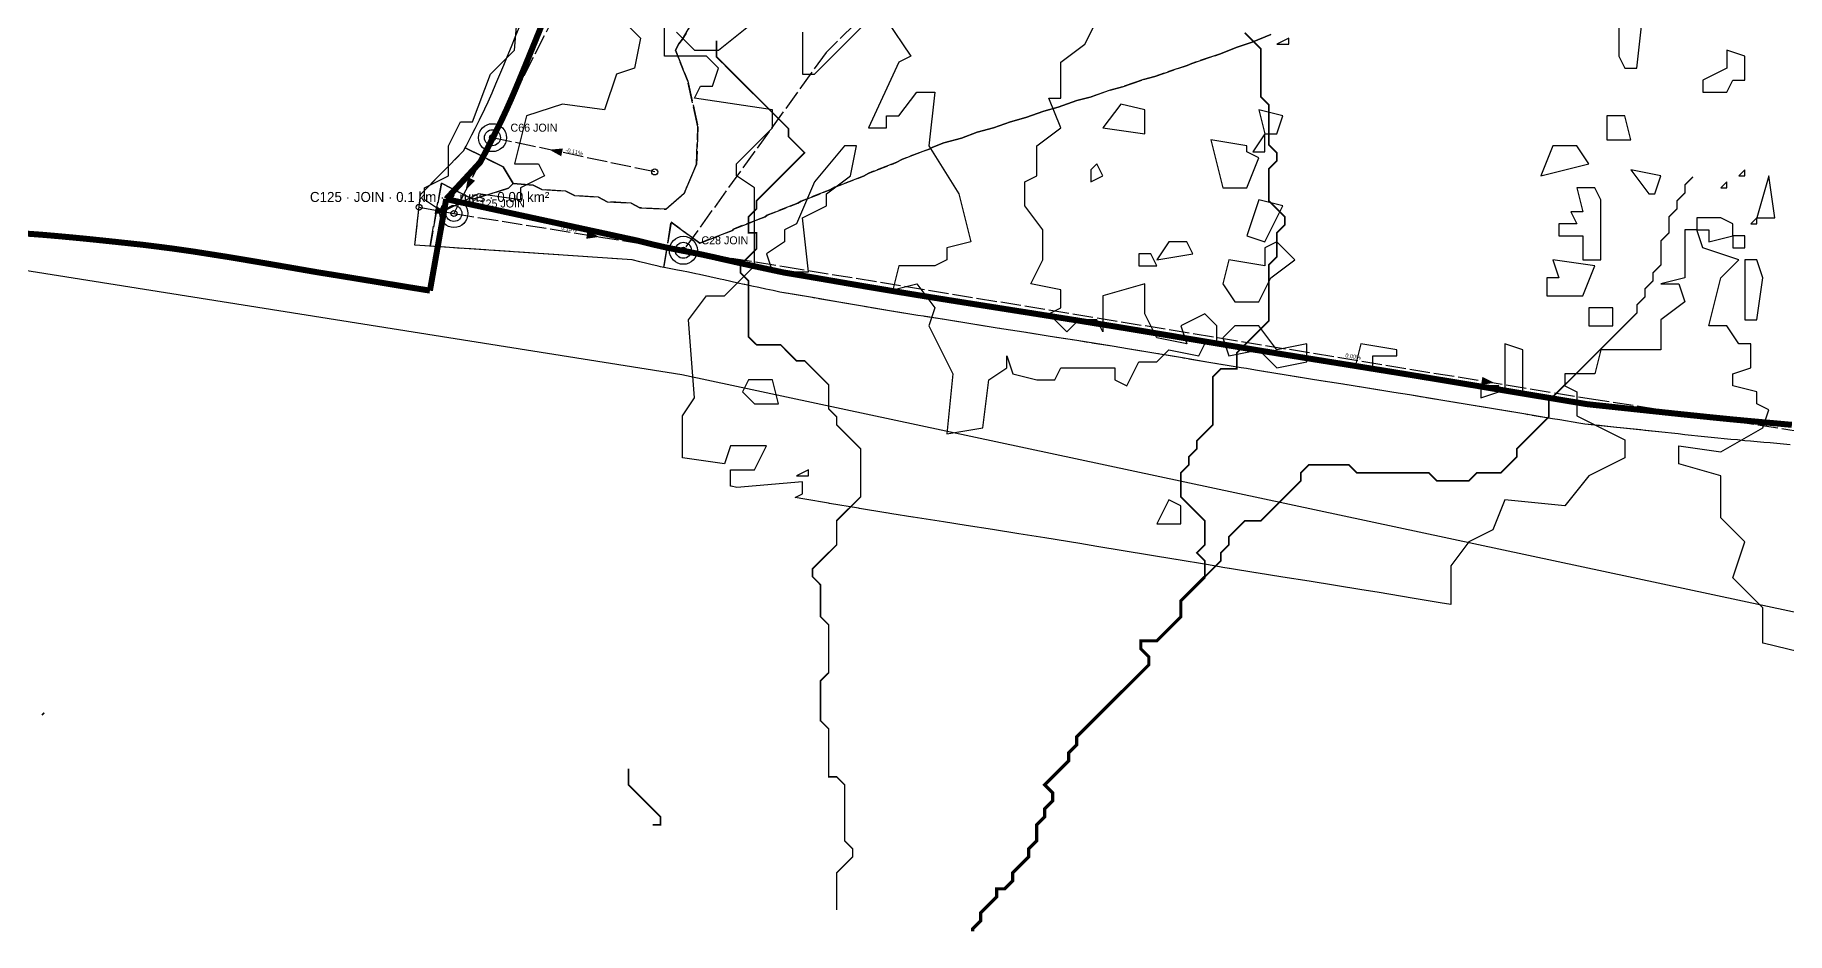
# Model space of a CAD drawing. Header units: metres. Extents: x 442821 to 452274, y 2561971 to 2571293.
# Drawn here: x 448919 to 449795, y 2567402 to 2567852 of the extents above; entities that cross this region are included whole.
import ezdxf
from ezdxf.enums import TextEntityAlignment as Align

# ---------------------------------------------------------------- set-up
doc = ezdxf.new("R2010")
doc.units = ezdxf.units.M
doc.header["$LTSCALE"] = 8
doc.linetypes.add('DASHED', pattern=[1.524, 1.27, -0.254])
for name, color, linetype in [('A_ARROWS', 7, 'Continuous'), ('A_BUILT_2006', 252, 'Continuous'), ('A_CATCH_LABEL', 7, 'Continuous'), ('A_CATCHMENTS', 7, 'Continuous'), ('A_ENVELOPE', 3, 'Continuous'), ('A_GRADIENT', 8, 'Continuous'), ('A_JUNCTIONS', 8, 'Continuous'), ('A_MAIN_PIPE', 5, 'Continuous'), ('A_OUTLET_LABEL', 7, 'Continuous'), ('A_OUTLETS', 7, 'Continuous'), ('A_RUNS', 7, 'Continuous'), ('A_STREAMS', 5, 'Continuous'), ('A_WADI', 4, 'Continuous')]:
    doc.layers.add(name, color=color, linetype=linetype)

msp = doc.modelspace()

# ---------------------------------------------------------------- linework, layer by layer
at = {"layer": 'A_ARROWS', "color": 1}
for points in [[(449176.29, 2567794.14), (449182.97, 2567794.77), (449182.14, 2567790.86)], [(449648.56, 2567677.52), (449641.92, 2567676.58), (449642.57, 2567680.53)]]:
    msp.add_solid(points, dxfattribs=at)
at = {"layer": 'A_ARROWS', "color": 3}
for points in [[(449134.38, 2567773.85), (449135.5, 2567780.46), (449139.07, 2567778.65)], [(449125.48, 2567762.79), (449118.82, 2567761.97), (449119.54, 2567765.9)]]:
    msp.add_solid(points, dxfattribs=at)
at = {"layer": 'A_ARROWS', "color": 2}
msp.add_solid([(449201.25, 2567750.56), (449194.62, 2567749.6), (449195.25, 2567753.55)], dxfattribs=at)
at = {"layer": 'A_BUILT_2006', "color": 252}
msp.add_lwpolyline([(448909.88, 2567734.52), (449242.47, 2567681.75), (449797.56, 2567563.21), (450151.84, 2567525.63), (450277.59, 2567501.59), (450351.46, 2567477.13), (450410.56, 2567500.21), (450555.37, 2567467.62), (450565.02, 2567465.34)], dxfattribs=at)
at = {"layer": 'A_CATCHMENTS', "color": 2, "linetype": 'DASHED'}
msp.add_lwpolyline([(449536.81, 2567851.72), (449527.43, 2567848), (449520.04, 2567845.49), (449511.17, 2567841.95), (449497.33, 2567837.26), (449494.98, 2567836.3), (449478.81, 2567830.8), (449473.17, 2567829.25), (449462.7, 2567825.65), (449456.54, 2567823.97), (449446.59, 2567820.51), (449439.91, 2567818.69), (449430.48, 2567815.36), (449423.29, 2567813.41), (449414.37, 2567810.21), (449406.66, 2567808.13), (449398.25, 2567805.06), (449390.03, 2567802.85), (449382.14, 2567799.91), (449373.39, 2567797.57), (449367.85, 2567795.45), (449365.99, 2567794.49), (449352.72, 2567789.38), (449349.61, 2567787.72), (449335.82, 2567782.41), (449333.23, 2567780.95), (449318.92, 2567775.43), (449316.86, 2567774.18), (449302.02, 2567768.46), (449300.43, 2567767.38), (449285.14, 2567761.47), (449284.01, 2567760.55), (449268.27, 2567754.48), (449267.66, 2567753.76), (449251.4, 2567747.48), (449237.03, 2567757.84), (449233.41, 2567735.29), (449231.76, 2567735.63), (449230.66, 2567735.88), (449226.93, 2567736.72), (449224.85, 2567737.22), (449221.37, 2567738.09), (449217.51, 2567739.05), (449116.56, 2567745.88), (449122.25, 2567777.35), (449122.25, 2567777.35), (449138.03, 2567769.33), (449155.72, 2567774.86), (449158.14, 2567777.17), (449168.17, 2567776.48), (449172.44, 2567774.26), (449184.49, 2567773.47), (449188.75, 2567771.21), (449200.8, 2567770.45), (449205.07, 2567768.16), (449217.11, 2567767.44), (449221.39, 2567765.11), (449234.48, 2567764.36), (449243.52, 2567772.32), (449249.82, 2567786.94), (449250.43, 2567805.65), (449245.38, 2567828.46), (449239.19, 2567843.97), (449240.96, 2567847.03), (449242.81, 2567849.47), (449250.6, 2567863.01)], dxfattribs=at)
at = {"layer": 'A_CATCHMENTS', "color": 1, "linetype": 'DASHED'}
for points in [[(449250.6, 2567863.01), (449242.81, 2567849.47), (449240.96, 2567847.03), (449239.19, 2567843.97), (449245.38, 2567828.46), (449250.43, 2567805.65), (449249.82, 2567786.94), (449243.52, 2567772.32), (449234.48, 2567764.36), (449221.39, 2567765.11), (449217.11, 2567767.44), (449205.07, 2567768.16), (449200.8, 2567770.45), (449188.75, 2567771.21), (449184.49, 2567773.47), (449172.44, 2567774.26), (449168.17, 2567776.48), (449158.14, 2567777.17), (449153.13, 2567785.51), (449134.16, 2567795.15), (449134.55, 2567795.86), (449137.46, 2567801.53), (449139.06, 2567804.7), (449141.3, 2567809.17), (449143.9, 2567814.53), (449145.54, 2567818.06), (449147.56, 2567822.56), (449149.53, 2567827.12), (449151.48, 2567831.73), (449153.4, 2567836.39), (449155.11, 2567840.56), (449157.25, 2567845.79), (449159.18, 2567850.51), (449161.1, 2567855.23)], [(449796.35, 2567646.58), (449793.06, 2567646.89), (449789.76, 2567647.18), (449786.47, 2567647.48), (449783.18, 2567647.77), (449779.9, 2567648.07), (449776.6, 2567648.36), (449773.78, 2567648.62), (449770.03, 2567648.97), (449766.74, 2567649.29), (449763.45, 2567649.61), (449760.18, 2567649.93), (449756.88, 2567650.27), (449753.6, 2567650.6), (449750.31, 2567650.94), (449747.03, 2567651.28), (449743.74, 2567651.62), (449740.45, 2567651.97), (449737.17, 2567652.32), (449733.88, 2567652.67), (449693.75, 2567656.94), (449690.73, 2567657.43), (449681.31, 2567658.98), (449677.53, 2567659.61), (449664.33, 2567661.81), (449651.13, 2567664.01), (449637.92, 2567666.22), (449624.72, 2567668.41), (449606.13, 2567671.47), (449598.29, 2567672.75), (449585.07, 2567674.89), (449571.86, 2567677.01), (449558.65, 2567679.13), (449545.43, 2567681.26), (449532.22, 2567683.41), (449529.1, 2567683.92), (449524.64, 2567684.65), (449521.99, 2567685.09), (449505.82, 2567687.78), (449492.62, 2567689.99), (449479.42, 2567692.2), (449466.21, 2567694.39), (449457.46, 2567695.83), (449439.78, 2567698.69), (449426.55, 2567700.8), (449413.33, 2567702.89), (449400.11, 2567704.97), (449388.83, 2567706.75), (449373.67, 2567709.15), (449363.18, 2567710.83), (449360.46, 2567711.27), (449347.26, 2567713.42), (449332.71, 2567715.86), (449320.89, 2567717.89), (449307.69, 2567720.17), (449291.43, 2567722.91), (449287.99, 2567723.65), (449284.48, 2567724.4), (449280.96, 2567725.15), (449277.45, 2567725.91), (449273.95, 2567726.67), (449273.64, 2567726.74), (449270.44, 2567727.44), (449266.94, 2567728.22), (449263.45, 2567729), (449261.64, 2567729.41), (449256.43, 2567730.6), (449251.17, 2567731.76), (449249.35, 2567732.14), (449245.81, 2567732.84), (449242.27, 2567733.53), (449240.29, 2567733.91), (449235.24, 2567734.91), (449233.41, 2567735.29), (449237.03, 2567757.84), (449237.03, 2567757.84), (449251.4, 2567747.48), (449267.66, 2567753.76), (449268.27, 2567754.48), (449284.01, 2567760.55), (449285.14, 2567761.47), (449300.43, 2567767.38), (449302.02, 2567768.46), (449316.86, 2567774.18), (449318.92, 2567775.43), (449333.23, 2567780.95), (449335.82, 2567782.41), (449349.61, 2567787.72), (449352.72, 2567789.38), (449365.99, 2567794.49), (449367.85, 2567795.45), (449373.39, 2567797.57), (449382.14, 2567799.91), (449390.03, 2567802.85), (449398.25, 2567805.06), (449406.66, 2567808.13), (449414.37, 2567810.21), (449423.29, 2567813.41), (449430.48, 2567815.36), (449439.91, 2567818.69), (449446.59, 2567820.51), (449456.54, 2567823.97), (449462.7, 2567825.65), (449473.17, 2567829.25), (449478.81, 2567830.8), (449494.98, 2567836.3), (449497.33, 2567837.26), (449511.17, 2567841.95), (449520.04, 2567845.49), (449527.43, 2567848), (449536.81, 2567851.72)]]:
    msp.add_lwpolyline(points, dxfattribs=at)
at = {"layer": 'A_CATCHMENTS', "color": 3, "linetype": 'DASHED'}
msp.add_lwpolyline([(449153.13, 2567785.51), (449158.14, 2567777.17), (449155.72, 2567774.86), (449138.03, 2567769.33), (449122.25, 2567777.35), (449116.56, 2567745.88), (449109.03, 2567746.39), (449111.82, 2567771.7), (449133.35, 2567793.66), (449134.16, 2567795.15), (449153.13, 2567785.51)], close=True, dxfattribs=at)
at = {"layer": 'A_ENVELOPE', "color": 3}
msp.add_lwpolyline([(449796.35, 2567646.58), (449793.06, 2567646.89), (449789.76, 2567647.18), (449786.47, 2567647.48), (449783.18, 2567647.77), (449779.9, 2567648.07), (449776.6, 2567648.36), (449773.78, 2567648.62), (449770.03, 2567648.97), (449766.74, 2567649.29), (449763.45, 2567649.61), (449760.18, 2567649.93), (449756.88, 2567650.27), (449753.6, 2567650.6), (449750.31, 2567650.94), (449747.03, 2567651.28), (449743.74, 2567651.62), (449740.45, 2567651.97), (449737.17, 2567652.32), (449733.88, 2567652.67), (449693.75, 2567656.94), (449690.73, 2567657.43), (449681.31, 2567658.98), (449677.53, 2567659.61), (449664.33, 2567661.81), (449651.13, 2567664.01), (449637.92, 2567666.22), (449624.72, 2567668.41), (449606.13, 2567671.47), (449598.29, 2567672.75), (449585.07, 2567674.89), (449571.86, 2567677.01), (449558.65, 2567679.13), (449545.43, 2567681.26), (449532.22, 2567683.41), (449529.1, 2567683.92), (449524.64, 2567684.65), (449521.99, 2567685.09), (449505.82, 2567687.78), (449492.62, 2567689.99), (449479.42, 2567692.2), (449466.21, 2567694.39), (449457.46, 2567695.83), (449439.78, 2567698.69), (449426.55, 2567700.8), (449413.33, 2567702.89), (449400.11, 2567704.97), (449388.83, 2567706.75), (449373.67, 2567709.15), (449363.18, 2567710.83), (449360.46, 2567711.27), (449347.26, 2567713.42), (449332.71, 2567715.86), (449320.89, 2567717.89), (449307.69, 2567720.17), (449291.43, 2567722.91), (449287.99, 2567723.65), (449284.48, 2567724.4), (449280.96, 2567725.15), (449277.45, 2567725.91), (449273.95, 2567726.67), (449273.64, 2567726.74), (449270.44, 2567727.44), (449266.94, 2567728.22), (449263.45, 2567729), (449261.64, 2567729.41), (449256.43, 2567730.6), (449251.17, 2567731.76), (449249.35, 2567732.14), (449245.81, 2567732.84), (449242.27, 2567733.53), (449240.29, 2567733.91), (449235.24, 2567734.91), (449231.76, 2567735.63), (449230.66, 2567735.88), (449226.93, 2567736.72), (449224.85, 2567737.22), (449221.37, 2567738.09), (449217.51, 2567739.05), (449109.03, 2567746.39), (449111.82, 2567771.7), (449133.35, 2567793.66), (449134.55, 2567795.86), (449137.46, 2567801.53), (449139.06, 2567804.7), (449141.3, 2567809.17), (449143.9, 2567814.53), (449145.54, 2567818.06), (449147.56, 2567822.56), (449149.53, 2567827.12), (449151.48, 2567831.73), (449153.4, 2567836.39), (449155.11, 2567840.56), (449157.25, 2567845.79), (449159.18, 2567850.51), (449161.1, 2567855.23)], dxfattribs=at)
at = {"layer": 'A_JUNCTIONS'}
for centre in [(449147.76, 2567800.17), (449228.88, 2567783.02), (449111.12, 2567765.39), (449128.49, 2567762.25), (449243.18, 2567743.83)]:
    msp.add_circle(centre, 1.5, dxfattribs=at)
at = {"layer": 'A_MAIN_PIPE', "color": 5, "const_width": 3}
for points in [[(449172.29, 2567856.17), (449170.36, 2567851.45), (449168.44, 2567846.73), (449166.51, 2567842.01), (449164.37, 2567836.77), (449162.65, 2567832.58), (449160.7, 2567827.87), (449158.73, 2567823.19), (449156.71, 2567818.53), (449154.63, 2567813.9), (449152.93, 2567810.24), (449150.27, 2567804.76), (449148, 2567800.21), (449146.37, 2567796.99), (449143.38, 2567791.16), (449141.53, 2567787.78), (449124.63, 2567769.44)], [(449124.63, 2567769.44), (449116.51, 2567723.67)], [(449797.28, 2567656.54), (449793.97, 2567656.84), (449790.66, 2567657.14), (449787.36, 2567657.44), (449784.07, 2567657.73), (449780.79, 2567658.03), (449777.51, 2567658.32), (449774.7, 2567658.58), (449770.97, 2567658.93), (449767.7, 2567659.24), (449764.43, 2567659.56), (449761.17, 2567659.88), (449757.89, 2567660.21), (449754.61, 2567660.55), (449751.34, 2567660.89), (449748.06, 2567661.23), (449744.78, 2567661.57), (449741.5, 2567661.91), (449738.22, 2567662.26), (449734.94, 2567662.61), (449695.08, 2567666.85), (449692.35, 2567667.3), (449682.95, 2567668.85), (449679.17, 2567669.48), (449665.97, 2567671.67), (449652.77, 2567673.87), (449639.56, 2567676.08), (449626.35, 2567678.28), (449607.75, 2567681.34), (449599.89, 2567682.62), (449586.66, 2567684.76), (449573.44, 2567686.89), (449560.23, 2567689.01), (449547.03, 2567691.14), (449533.84, 2567693.28), (449530.72, 2567693.79), (449526.27, 2567694.52), (449523.63, 2567694.96), (449507.47, 2567697.64), (449494.27, 2567699.85), (449481.06, 2567702.06), (449467.84, 2567704.26), (449459.07, 2567705.7), (449441.36, 2567708.56), (449428.12, 2567710.67), (449414.88, 2567712.77), (449401.66, 2567714.85), (449390.39, 2567716.63), (449375.24, 2567719.03), (449364.76, 2567720.71), (449362.06, 2567721.14), (449348.89, 2567723.29), (449334.38, 2567725.72), (449322.58, 2567727.75), (449309.37, 2567730.03), (449293.31, 2567732.74), (449290.07, 2567733.43), (449286.57, 2567734.18), (449283.07, 2567734.93), (449279.57, 2567735.68), (449276.08, 2567736.44), (449275.78, 2567736.51), (449272.6, 2567737.2), (449269.12, 2567737.98), (449265.65, 2567738.76), (449263.86, 2567739.16), (449258.62, 2567740.36), (449253.26, 2567741.54), (449251.35, 2567741.93), (449247.74, 2567742.66), (449244.17, 2567743.35), (449242.21, 2567743.73), (449237.23, 2567744.71), (449233.88, 2567745.41), (449232.85, 2567745.64), (449229.19, 2567746.46), (449227.23, 2567746.93), (449223.79, 2567747.79), (449219.92, 2567748.75), (449124.63, 2567769.44)], [(449116.51, 2567723.67), (449108.49, 2567724.96), (449099.68, 2567726.4), (449092.44, 2567727.6), (449084.38, 2567728.93), (449076.46, 2567730.23), (449068.47, 2567731.53), (449060.38, 2567732.83), (449045.89, 2567735.35), (449031, 2567737.91), (449016.39, 2567740.37), (449005.82, 2567742.03), (448998.8, 2567743.14), (448987.23, 2567744.8), (448972.99, 2567746.59), (448966.16, 2567747.33), (448959.23, 2567748.08), (448952.31, 2567748.81), (448945.41, 2567749.52), (448938.51, 2567750.19), (448931.63, 2567750.83), (448924.74, 2567751.43), (448921.15, 2567751.72), (448910.99, 2567752.46)]]:
    msp.add_lwpolyline(points, dxfattribs=at)
at = {"layer": 'A_OUTLETS', "color": 5}
for centre, radius in [((449147.76, 2567800.17), 7), ((449147.76, 2567800.17), 4), ((449128.49, 2567762.25), 7), ((449128.49, 2567762.25), 4), ((449243.18, 2567743.83), 7), ((449243.18, 2567743.83), 4)]:
    msp.add_circle(centre, radius, dxfattribs=at)
at = {"layer": 'A_RUNS', "color": 1, "linetype": 'DASHED'}
for points in [[(449238.55, 2568042.44), (449190.19, 2567883.67), (449147.76, 2567800.17)], [(449228.88, 2567783.02), (449147.76, 2567800.17)], [(449243.18, 2567743.83), (449293.53, 2567735.74), (449695.92, 2567669.75), (449912.47, 2567635.88)]]:
    msp.add_lwpolyline(points, dxfattribs=at)
at = {"layer": 'A_RUNS', "color": 2, "linetype": 'DASHED'}
for points in [[(449473.77, 2568015.84), (449398.25, 2567925.5), (449314.53, 2567842.79), (449243.18, 2567743.83)], [(449128.49, 2567762.25), (449243.18, 2567743.83)]]:
    msp.add_lwpolyline(points, dxfattribs=at)
at = {"layer": 'A_RUNS', "color": 3, "linetype": 'DASHED'}
msp.add_lwpolyline([(449147.76, 2567800.17), (449128.49, 2567762.25)], dxfattribs=at)
at = {"layer": 'A_RUNS', "color": 3}
msp.add_lwpolyline([(449111.12, 2567765.39), (449128.49, 2567762.25)], dxfattribs=at)
at = {"layer": 'A_STREAMS', "color": 5}
for points, const_width in [([(449523.82, 2567852.62), (449527.82, 2567848.62), (449531.82, 2567844.62), (449531.82, 2567840.62), (449531.82, 2567836.62), (449531.82, 2567832.61), (449531.82, 2567828.61), (449531.82, 2567824.61), (449531.82, 2567820.61), (449535.83, 2567816.61), (449535.83, 2567812.61), (449535.83, 2567808.61), (449535.83, 2567804.6), (449535.83, 2567800.6), (449535.83, 2567796.6), (449539.83, 2567792.6), (449539.83, 2567788.6), (449535.83, 2567784.6), (449535.83, 2567780.6), (449535.83, 2567776.59), (449535.83, 2567772.59), (449535.83, 2567768.59), (449539.83, 2567764.59), (449543.83, 2567760.59), (449543.83, 2567756.59), (449539.83, 2567752.59), (449539.83, 2567748.58), (449539.83, 2567744.58), (449539.83, 2567740.58), (449535.83, 2567736.58), (449535.83, 2567732.58), (449535.83, 2567728.58), (449535.83, 2567724.58), (449535.83, 2567720.57), (449535.83, 2567716.57), (449535.83, 2567712.57), (449535.83, 2567708.57), (449531.82, 2567704.57), (449527.82, 2567700.57), (449523.82, 2567696.57), (449519.82, 2567692.56), (449519.82, 2567688.56), (449519.82, 2567684.56), (449515.82, 2567684.56), (449511.82, 2567684.56), (449507.82, 2567680.56), (449507.82, 2567676.56), (449507.82, 2567672.56), (449507.82, 2567668.56), (449507.82, 2567664.56), (449507.82, 2567660.55), (449507.82, 2567656.55), (449503.82, 2567652.55), (449499.82, 2567648.55), (449499.82, 2567644.55), (449495.82, 2567640.55), (449495.82, 2567636.55), (449491.82, 2567632.54), (449491.82, 2567628.54), (449491.82, 2567624.54), (449491.82, 2567620.54), (449495.82, 2567616.54), (449499.82, 2567612.54), (449503.82, 2567608.54), (449503.82, 2567604.53), (449503.82, 2567600.53), (449503.82, 2567596.53), (449499.82, 2567592.53), (449503.82, 2567588.53), (449503.82, 2567584.53), (449503.82, 2567580.53)], 0.8), ([(449259.79, 2567848.62), (449259.79, 2567844.62), (449259.79, 2567840.62), (449263.79, 2567836.62), (449267.79, 2567832.61), (449271.79, 2567828.61), (449275.79, 2567824.61), (449279.79, 2567820.61), (449283.79, 2567816.61), (449287.79, 2567812.61), (449291.79, 2567808.61), (449295.79, 2567804.6), (449295.79, 2567800.6), (449299.79, 2567796.6), (449303.79, 2567792.6), (449299.79, 2567788.6), (449295.79, 2567784.6), (449291.79, 2567780.6), (449287.79, 2567776.59), (449283.79, 2567772.59), (449279.79, 2567768.59), (449279.79, 2567764.59), (449275.79, 2567760.59), (449275.79, 2567756.59), (449275.79, 2567752.59), (449279.79, 2567752.59), (449279.79, 2567748.58), (449279.79, 2567744.58), (449275.79, 2567740.58), (449271.79, 2567736.58), (449271.79, 2567732.58), (449275.79, 2567728.58), (449275.79, 2567724.58), (449275.79, 2567720.57), (449275.79, 2567716.57), (449275.79, 2567712.57), (449275.79, 2567708.57), (449275.79, 2567704.57), (449275.79, 2567700.57), (449279.79, 2567696.57), (449283.79, 2567696.57), (449287.79, 2567696.57), (449291.79, 2567696.57), (449295.79, 2567692.56), (449299.79, 2567688.56), (449303.79, 2567688.56), (449307.79, 2567684.56), (449311.79, 2567680.56), (449315.8, 2567676.56), (449315.8, 2567672.56), (449315.8, 2567668.56), (449315.8, 2567664.56), (449319.8, 2567660.55), (449319.8, 2567656.55), (449323.8, 2567652.55), (449327.8, 2567648.55), (449331.8, 2567644.55), (449331.8, 2567640.55), (449331.8, 2567636.55), (449331.8, 2567632.54), (449331.8, 2567628.54), (449331.8, 2567624.54), (449331.8, 2567620.54), (449327.8, 2567616.54), (449323.8, 2567612.54), (449319.8, 2567608.54), (449319.8, 2567604.53), (449319.8, 2567600.53), (449319.8, 2567596.53), (449315.8, 2567592.53), (449311.79, 2567588.53), (449307.79, 2567584.53), (449307.79, 2567580.53), (449311.79, 2567576.52), (449311.79, 2567572.52), (449311.79, 2567568.52), (449311.79, 2567564.52), (449311.79, 2567560.52), (449315.8, 2567556.52), (449315.8, 2567552.52), (449315.8, 2567548.51), (449315.8, 2567544.51), (449315.8, 2567540.51), (449315.8, 2567536.51), (449315.8, 2567532.51), (449311.79, 2567528.51), (449311.79, 2567524.51), (449311.79, 2567520.5), (449311.79, 2567516.5), (449311.79, 2567512.5), (449311.79, 2567508.5), (449315.8, 2567504.5), (449315.8, 2567500.5), (449315.8, 2567496.5), (449315.8, 2567492.5), (449315.8, 2567488.49), (449315.8, 2567484.49), (449315.8, 2567480.49), (449319.8, 2567480.49), (449323.8, 2567476.49), (449323.8, 2567472.49), (449323.8, 2567468.49), (449323.8, 2567464.49), (449323.8, 2567460.48), (449323.8, 2567456.48), (449323.8, 2567452.48), (449323.8, 2567448.48), (449327.8, 2567444.48), (449327.8, 2567440.48), (449323.8, 2567436.48), (449319.8, 2567432.47), (449319.8, 2567428.47), (449319.8, 2567424.47), (449319.8, 2567420.47), (449319.8, 2567416.47), (449319.8, 2567413.96)], 0.8), ([(449747.85, 2567780.6), (449743.85, 2567776.59), (449743.85, 2567772.59), (449739.85, 2567768.59), (449739.85, 2567764.59), (449735.85, 2567760.59), (449735.85, 2567756.59), (449735.85, 2567752.59), (449731.85, 2567748.58), (449731.85, 2567744.58), (449731.85, 2567740.58), (449731.85, 2567736.58), (449727.85, 2567732.58), (449727.85, 2567728.58), (449723.85, 2567724.58), (449723.85, 2567720.57), (449719.85, 2567716.57), (449719.85, 2567712.57), (449715.85, 2567708.57), (449711.85, 2567704.57), (449707.85, 2567700.57), (449703.85, 2567696.57), (449699.85, 2567692.56), (449695.85, 2567688.56), (449691.85, 2567684.56), (449687.85, 2567680.56), (449683.85, 2567676.56), (449679.85, 2567672.56), (449675.84, 2567668.56), (449675.84, 2567664.56), (449675.84, 2567660.55), (449671.84, 2567656.55), (449667.84, 2567652.55), (449663.84, 2567648.55), (449659.84, 2567644.55), (449659.84, 2567640.55), (449655.84, 2567636.55), (449651.84, 2567632.54), (449647.84, 2567632.54), (449643.84, 2567632.54), (449639.84, 2567632.54), (449635.84, 2567628.54), (449631.84, 2567628.54), (449627.84, 2567628.54), (449623.84, 2567628.54), (449619.84, 2567628.54), (449615.84, 2567632.54), (449611.84, 2567632.54), (449607.84, 2567632.54), (449603.83, 2567632.54), (449599.83, 2567632.54), (449595.83, 2567632.54), (449591.83, 2567632.54), (449587.83, 2567632.54), (449583.83, 2567632.54), (449579.83, 2567632.54), (449575.83, 2567636.55), (449571.83, 2567636.55), (449567.83, 2567636.55), (449563.83, 2567636.55), (449559.83, 2567636.55), (449555.83, 2567636.55), (449551.83, 2567632.54), (449551.83, 2567628.54), (449547.83, 2567624.54), (449543.83, 2567620.54), (449539.83, 2567616.54), (449535.83, 2567612.54), (449531.82, 2567608.54), (449527.82, 2567608.54), (449523.82, 2567608.54), (449519.82, 2567604.53), (449515.82, 2567600.53), (449515.82, 2567596.53), (449511.82, 2567592.53), (449511.82, 2567588.53), (449507.82, 2567584.53), (449503.82, 2567580.53)], 0.8), ([(449503.82, 2567580.53), (449499.82, 2567576.52), (449495.82, 2567572.52), (449491.82, 2567568.52), (449491.82, 2567564.52), (449491.82, 2567560.52), (449487.82, 2567556.52), (449483.82, 2567552.52), (449479.82, 2567548.51), (449475.82, 2567548.51), (449471.82, 2567548.51), (449471.82, 2567544.51), (449475.82, 2567540.51), (449475.82, 2567536.51), (449471.82, 2567532.51), (449467.82, 2567528.51), (449463.82, 2567524.51), (449459.81, 2567520.5), (449455.81, 2567516.5), (449451.81, 2567512.5), (449447.81, 2567508.5), (449443.81, 2567504.5), (449439.81, 2567500.5), (449439.81, 2567496.5), (449435.81, 2567492.5), (449435.81, 2567488.49), (449431.81, 2567484.49), (449427.81, 2567480.49), (449423.81, 2567476.49), (449427.81, 2567472.49), (449427.81, 2567468.49), (449423.81, 2567464.49), (449423.81, 2567460.48), (449419.81, 2567456.48), (449419.81, 2567452.48), (449419.81, 2567448.48), (449415.81, 2567444.48), (449415.81, 2567440.48), (449411.81, 2567436.48), (449407.81, 2567432.47), (449407.81, 2567428.47), (449403.81, 2567424.47), (449399.81, 2567424.47), (449399.81, 2567420.47), (449395.81, 2567416.47), (449391.81, 2567412.47), (449391.81, 2567408.47), (449387.8, 2567404.46), (449387.8, 2567403.19)], 1.6), ([(448923.74, 2567512.5), (448922.61, 2567511.37)], 0.8), ([(449215.78, 2567484.49), (449215.78, 2567480.49), (449215.78, 2567476.49), (449219.78, 2567472.49), (449223.78, 2567468.49), (449227.78, 2567464.49), (449231.78, 2567460.48), (449231.78, 2567456.48), (449227.78, 2567456.48)], 0.8)]:
    msp.add_lwpolyline(points, dxfattribs=dict(at, const_width=const_width))
at = {"layer": 'A_WADI', "color": 4}
for points in [[(449215.8, 2567856.01), (449221.8, 2567850.01), (449218.8, 2567835.01), (449209.8, 2567832.01), (449203.8, 2567814.01), (449182.8, 2567817.01), (449164.8, 2567811.01), (449158.8, 2567787.01), (449170.8, 2567787.01), (449173.8, 2567781.01), (449161.8, 2567775.01), (449161.8, 2567769.01), (449140.8, 2567772.01), (449122.8, 2567763.01), (449113.8, 2567769.01), (449113.8, 2567775.01), (449125.8, 2567781.01), (449125.8, 2567796.01), (449131.8, 2567808.01), (449137.8, 2567808.01), (449146.8, 2567832.01), (449158.8, 2567844.01), (449161.8, 2567880.01)], [(449344.8, 2567859.01), (449356.8, 2567841.01), (449350.8, 2567838.01), (449335.8, 2567805.01), (449344.8, 2567805.01), (449344.8, 2567811.01), (449350.8, 2567811.01), (449359.8, 2567823.01), (449368.8, 2567823.01), (449365.8, 2567796.01), (449380.8, 2567772.01), (449386.8, 2567748.01), (449374.8, 2567745.01), (449374.8, 2567739.01), (449368.8, 2567736.01), (449350.8, 2567736.01), (449347.8, 2567724.01), (449359.8, 2567727.01), (449368.8, 2567715.01), (449365.8, 2567706.01), (449377.8, 2567682.01), (449374.8, 2567652.01), (449392.8, 2567655.01), (449395.8, 2567679.01), (449404.8, 2567685.01), (449404.8, 2567691.01), (449407.8, 2567682.01), (449419.8, 2567679.01), (449428.8, 2567679.01), (449431.8, 2567685.01), (449458.8, 2567685.01), (449458.8, 2567679.01), (449464.8, 2567676.01), (449470.8, 2567688.01), (449479.8, 2567688.01), (449485.8, 2567694.01), (449500.8, 2567691.01), (449503.8, 2567697.01), (449509.8, 2567697.01), (449509.8, 2567706.01), (449503.8, 2567712.01), (449491.8, 2567706.01), (449494.8, 2567697.01), (449479.8, 2567700.01), (449473.8, 2567712.01), (449473.8, 2567727.01), (449452.8, 2567721.01), (449452.8, 2567703.01), (449449.8, 2567709.01), (449440.8, 2567709.01), (449434.8, 2567703.01), (449425.8, 2567712.01), (449431.8, 2567715.01), (449431.8, 2567724.01), (449416.8, 2567727.01), (449422.8, 2567739.01), (449422.8, 2567754.01), (449413.8, 2567766.01), (449413.8, 2567778.01), (449419.8, 2567781.01), (449419.8, 2567796.01), (449431.8, 2567805.01), (449425.8, 2567820.01), (449431.8, 2567820.01), (449431.8, 2567838.01), (449443.8, 2567847.01), (449458.8, 2567877.01)], [(449891.23, 2567521.04), (449782.99, 2567547.39), (449782.8, 2567547.41), (449782.8, 2567565.01), (449767.8, 2567580.01), (449773.8, 2567598.01), (449761.8, 2567610.01), (449761.8, 2567631.01), (449740.8, 2567637.01), (449740.8, 2567646.01), (449761.8, 2567643.01), (449782.8, 2567655.01), (449785.8, 2567664.01), (449779.8, 2567667.01), (449779.8, 2567673.01), (449767.8, 2567676.01), (449767.8, 2567682.01), (449776.8, 2567685.01), (449776.8, 2567697.01), (449770.8, 2567697.01), (449764.8, 2567706.01), (449755.8, 2567706.01), (449761.8, 2567730.01), (449770.8, 2567739.01), (449752.8, 2567745.01), (449749.8, 2567754.01), (449743.8, 2567754.01), (449743.8, 2567730.01), (449731.8, 2567727.01), (449740.8, 2567727.01), (449743.8, 2567718.01), (449731.8, 2567709.01), (449731.8, 2567694.01), (449701.8, 2567694.01), (449698.8, 2567682.01), (449683.8, 2567682.01), (449683.8, 2567676.01), (449689.8, 2567673.01), (449689.8, 2567661.01), (449713.8, 2567649.01), (449713.8, 2567640.01), (449695.8, 2567631.01), (449683.8, 2567616.01), (449653.8, 2567619.01), (449647.8, 2567604.01), (449635.8, 2567598.01), (449626.8, 2567586.01), (449626.8, 2567566.69), (449621.49, 2567567.57), (449608.39, 2567569.75), (449589.97, 2567572.79), (449582.27, 2567574.04), (449569.15, 2567576.16), (449555.99, 2567578.28), (449542.78, 2567580.4), (449529.52, 2567582.54), (449529.39, 2567582.56), (449516.18, 2567584.71), (449516.04, 2567584.73), (449512.91, 2567585.24), (449508.46, 2567585.97), (449508.26, 2567586.01), (449505.61, 2567586.44), (449489.45, 2567589.13), (449489.32, 2567589.15), (449476.12, 2567591.36), (449462.98, 2567593.56), (449449.91, 2567595.73), (449441.37, 2567597.13), (449423.92, 2567599.96), (449410.87, 2567602.04), (449397.73, 2567604.11), (449384.54, 2567606.19), (449373.26, 2567607.97), (449358.03, 2567610.38), (449357.84, 2567610.41), (449347.35, 2567612.09), (449344.63, 2567612.53), (449344.35, 2567612.58), (449331.15, 2567614.73), (449330.74, 2567614.8), (449316.19, 2567617.23), (449315.78, 2567617.3), (449303.95, 2567619.34), (449303.85, 2567619.35), (449299.12, 2567620.17), (449302.8, 2567622.01), (449302.8, 2567628.01), (449269.85, 2567625.27), (449267.12, 2567625.85), (449266.8, 2567625.92), (449266.8, 2567634.01), (449278.8, 2567634.01), (449284.8, 2567646.01), (449266.8, 2567646.01), (449263.8, 2567637.01), (449242.8, 2567640.01), (449242.8, 2567661.01), (449248.8, 2567670.01), (449245.8, 2567709.01), (449254.8, 2567721.01), (449263.8, 2567721.01), (449278.8, 2567736.01), (449278.8, 2567775.01), (449269.8, 2567781.01), (449269.8, 2567787.01), (449287.8, 2567805.01), (449287.8, 2567814.01), (449248.8, 2567820.01), (449251.8, 2567826.01), (449257.8, 2567826.01), (449260.8, 2567835.01), (449254.8, 2567841.01), (449233.8, 2567841.01), (449233.8, 2567862.01)], [(449239.8, 2567853.01), (449248.8, 2567844.01), (449260.8, 2567844.01), (449275.8, 2567856.01)], [(449302.8, 2567853.01), (449302.8, 2567832.01), (449308.8, 2567832.01), (449335.8, 2567859.01)]]:
    msp.add_lwpolyline(points, dxfattribs=at)
for points in [[(449710.8, 2567841.01), (449713.8, 2567835.01), (449719.8, 2567835.01), (449722.8, 2567862.01), (449710.8, 2567856.01), (449710.8, 2567841.01)], [(449545.8, 2567847.01), (449545.8, 2567850.01), (449539.8, 2567847.01), (449545.8, 2567847.01)], [(449764.8, 2567835.01), (449752.8, 2567829.01), (449752.8, 2567823.01), (449764.8, 2567823.01), (449767.8, 2567829.01), (449773.8, 2567829.01), (449773.8, 2567841.01), (449764.8, 2567844.01), (449764.8, 2567835.01)], [(449452.8, 2567805.01), (449473.8, 2567802.01), (449473.8, 2567814.01), (449461.8, 2567817.01), (449452.8, 2567805.01)], [(449539.8, 2567802.01), (449542.8, 2567811.01), (449530.8, 2567814.01), (449533.8, 2567802.01), (449539.8, 2567802.01)], [(449704.8, 2567799.01), (449716.8, 2567799.01), (449713.8, 2567811.01), (449704.8, 2567811.01), (449704.8, 2567799.01)], [(449527.8, 2567793.01), (449533.8, 2567793.01), (449533.8, 2567802.01), (449527.8, 2567793.01)], [(449308.8, 2567778.01), (449299.8, 2567757.01), (449293.8, 2567754.01), (449293.8, 2567748.01), (449284.8, 2567742.01), (449287.8, 2567733.01), (449305.8, 2567733.01), (449302.8, 2567760.01), (449314.8, 2567766.01), (449314.8, 2567772.01), (449326.8, 2567781.01), (449329.8, 2567796.01), (449323.8, 2567796.01), (449308.8, 2567778.01)], [(449512.8, 2567775.01), (449524.8, 2567775.01), (449530.8, 2567790.01), (449524.8, 2567793.01), (449524.8, 2567796.01), (449506.8, 2567799.01), (449512.8, 2567775.01)], [(449671.8, 2567781.01), (449695.8, 2567787.01), (449689.8, 2567796.01), (449677.8, 2567796.01), (449671.8, 2567781.01)], [(449446.8, 2567784.01), (449446.8, 2567778.01), (449452.8, 2567781.01), (449449.8, 2567787.01), (449446.8, 2567784.01)], [(449725.8, 2567772.01), (449728.8, 2567772.01), (449731.8, 2567781.01), (449716.8, 2567784.01), (449725.8, 2567772.01)], [(449773.8, 2567781.01), (449773.8, 2567784.01), (449770.8, 2567781.01), (449773.8, 2567781.01)], [(449692.8, 2567763.01), (449686.8, 2567763.01), (449689.8, 2567757.01), (449680.8, 2567757.01), (449680.8, 2567751.01), (449692.8, 2567751.01), (449692.8, 2567739.01), (449701.8, 2567739.01), (449701.8, 2567769.01), (449698.8, 2567775.01), (449689.8, 2567775.01), (449692.8, 2567763.01)], [(449764.8, 2567775.01), (449764.8, 2567778.01), (449761.8, 2567775.01), (449764.8, 2567775.01)], [(449788.8, 2567760.01), (449785.8, 2567781.01), (449779.8, 2567760.01), (449788.8, 2567760.01)], [(449524.8, 2567751.01), (449533.8, 2567748.01), (449542.8, 2567766.01), (449530.8, 2567769.01), (449524.8, 2567751.01)], [(449755.8, 2567754.01), (449755.8, 2567748.01), (449767.8, 2567751.01), (449767.8, 2567757.01), (449761.8, 2567760.01), (449749.8, 2567760.01), (449749.8, 2567754.01), (449755.8, 2567754.01)], [(449776.8, 2567757.01), (449779.8, 2567757.01), (449779.8, 2567760.01), (449776.8, 2567757.01)], [(449479.8, 2567739.01), (449497.8, 2567742.01), (449494.8, 2567748.01), (449485.8, 2567748.01), (449479.8, 2567739.01)], [(449533.8, 2567745.01), (449533.8, 2567736.01), (449515.8, 2567739.01), (449512.8, 2567727.01), (449518.8, 2567718.01), (449530.8, 2567718.01), (449536.8, 2567730.01), (449548.8, 2567739.01), (449539.8, 2567748.01), (449533.8, 2567745.01)], [(449767.8, 2567745.01), (449773.8, 2567745.01), (449773.8, 2567751.01), (449767.8, 2567751.01), (449767.8, 2567745.01)], [(449470.8, 2567736.01), (449479.8, 2567736.01), (449476.8, 2567742.01), (449470.8, 2567742.01), (449470.8, 2567736.01)], [(449680.8, 2567730.01), (449674.8, 2567730.01), (449674.8, 2567721.01), (449692.8, 2567721.01), (449698.8, 2567736.01), (449677.8, 2567739.01), (449680.8, 2567730.01)], [(449773.8, 2567709.01), (449779.8, 2567709.01), (449782.8, 2567730.01), (449779.8, 2567739.01), (449773.8, 2567739.01), (449773.8, 2567709.01)], [(449695.8, 2567706.01), (449707.8, 2567706.01), (449707.8, 2567715.01), (449695.8, 2567715.01), (449695.8, 2567706.01)], [(449512.8, 2567700.01), (449515.8, 2567691.01), (449530.8, 2567694.01), (449539.8, 2567685.01), (449554.8, 2567688.01), (449554.8, 2567697.01), (449539.8, 2567694.01), (449530.8, 2567706.01), (449518.8, 2567706.01), (449512.8, 2567700.01)], [(449578.8, 2567685.01), (449587.8, 2567685.01), (449587.8, 2567691.01), (449599.8, 2567691.01), (449599.8, 2567694.01), (449581.8, 2567697.01), (449578.8, 2567685.01)], [(449653.8, 2567673.01), (449662.8, 2567673.01), (449662.8, 2567694.01), (449653.8, 2567697.01), (449653.8, 2567673.01)], [(449272.8, 2567673.01), (449278.8, 2567667.01), (449290.8, 2567667.01), (449287.8, 2567679.01), (449275.8, 2567679.01), (449272.8, 2567673.01)], [(449641.8, 2567670.01), (449650.8, 2567673.01), (449650.8, 2567676.01), (449641.8, 2567676.01), (449641.8, 2567670.01)], [(449305.8, 2567631.01), (449305.8, 2567634.01), (449299.8, 2567631.01), (449305.8, 2567631.01)], [(449479.8, 2567607.01), (449491.8, 2567607.01), (449491.8, 2567616.01), (449485.8, 2567619.01), (449479.8, 2567607.01)]]:
    msp.add_lwpolyline(points, close=True, dxfattribs=at)

# ---------------------------------------------------------------- texts
at = {"layer": 'A_CATCH_LABEL', "color": 3}
msp.add_text('C125 · JOIN · 0.1 km · 2 runs · 0.00 km²', height=5, dxfattribs=at).set_placement((449116.35, 2567770.52), align=Align.MIDDLE_CENTER)
at = {"layer": 'A_GRADIENT', "color": 1}
for s, rotation, p in [('-0.11%', 348.06248, (449188.32, 2567791.6)), ('0.00%', -9.31314, (449577.71, 2567689.14))]:
    msp.add_text(s, height=2, rotation=rotation, dxfattribs=at).set_placement(p, align=Align.BOTTOM_CENTER)
at = {"layer": 'A_GRADIENT', "color": 2}
msp.add_text('0.13%', height=2, rotation=-9.12477, dxfattribs=at).set_placement((449185.83, 2567753.04), align=Align.BOTTOM_CENTER)
at = {"layer": 'A_OUTLET_LABEL', "color": 5}
for s, p in [('C66 JOIN', (449156.76, 2567803.17)), ('C125 JOIN', (449137.49, 2567765.25)), ('C28 JOIN', (449252.18, 2567746.83))]:
    msp.add_text(s, height=4, dxfattribs=at).set_placement(p)

doc.saveas('drawing.dxf')
